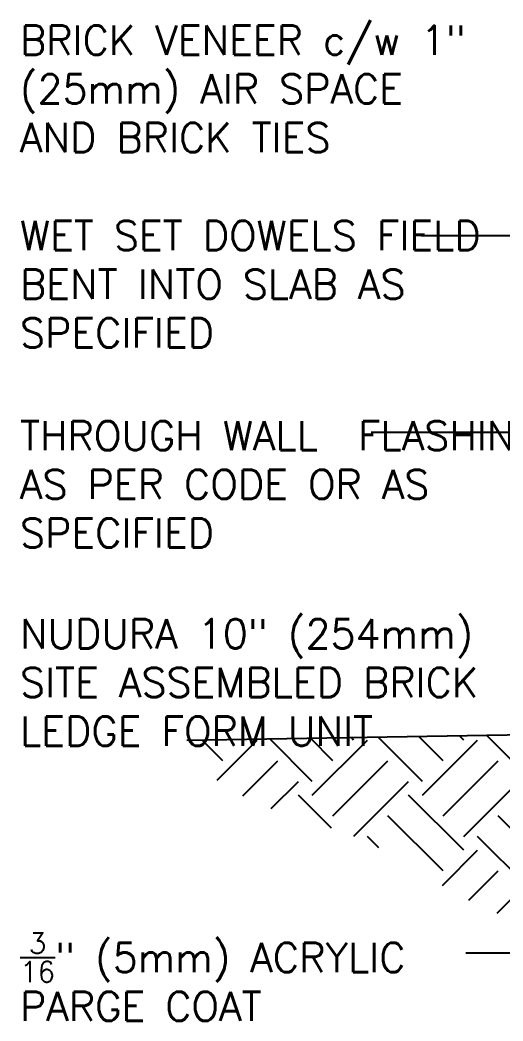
# Model space of a CAD drawing. Header units: inches. Extents: x 196 to 303, y 20 to 88.
# Drawn here: x 245.56 to 257.96, y 46.78 to 72.48 of the extents above; entities that cross this region are included whole.
import ezdxf

# ---------------------------------------------------------------- set-up
doc = ezdxf.new("R2010")
doc.units = ezdxf.units.IN
doc.header["$LTSCALE"] = 0.5
doc.header["$MEASUREMENT"] = 0
for name, color, linetype in [('HATCH', 12, 'Continuous'), ('LINE50', 5, 'Continuous'), ('TEXT', 4, 'Continuous')]:
    doc.layers.add(name, color=color, linetype=linetype)
doc.styles.add('DIM', font='romans.shx', dxfattribs={"width": 0.7})
doc.styles.add('ROMANS', font='romans.shx', dxfattribs={"height": 0.75})
doc.dimstyles.new('ext_12', dxfattribs={"dimscale": 12, "dimtxt": 0.09375, "dimasz": 0.09375, "dimexe": 0.09375, "dimexo": 0.0625, "dimgap": 0.0625, "dimtad": 1, "dimdec": 1, "dimzin": 3, "dimdsep": 46, "dimlunit": 4, "dimtxsty": 'DIM', "dimcen": 0.09, "dimdle": 0.09375, "dimclrt": 4, "dimadec": 0, "dimazin": 0, "dimtfac": 1, "dimtdec": 1, "dimtmove": 2, "dimatfit": 3, "dimfxl": 1, "dimfrac": 2, "dimtolj": 1, "dimtzin": 0, "dimarcsym": 0})
doc.dimstyles.new('ext_8', dxfattribs={"dimscale": 8, "dimtxt": 0.09375, "dimasz": 0.09375, "dimexe": 0.09375, "dimexo": 0.0625, "dimgap": 0.0625, "dimtad": 1, "dimdec": 1, "dimzin": 3, "dimdsep": 46, "dimlunit": 4, "dimtxsty": 'DIM', "dimcen": 0.09, "dimdle": 0.09375, "dimclrt": 4, "dimadec": 0, "dimazin": 0, "dimtfac": 1, "dimtdec": 1, "dimtmove": 2, "dimatfit": 3, "dimfxl": 1, "dimfrac": 2, "dimtolj": 1, "dimtzin": 0, "dimarcsym": 0})

msp = doc.modelspace()

# ---------------------------------------------------------------- hatches: boundary and pattern name
at = {"layer": 'HATCH'}
h = msp.add_hatch(dxfattribs=at)
h.set_pattern_fill('EARTH', color=256, scale=8, angle=45, style=0)
h.set_pattern_definition([(45, (157.9525, -24.8529), (2e-16, 2.828427), [2, -2]), (45, (157.4222, -24.3225), (2e-16, 2.828427), [2, -2]), (45, (156.8919, -23.7922), (2e-16, 2.828427), [2, -2]), (135, (156.8919, -23.4387), (-2.828427, 4e-16), [2, -2]), (135, (157.4222, -22.9083), (-2.828427, 4e-16), [2, -2]), (135, (157.9525, -22.378), (-2.828427, 4e-16), [2, -2])])
h.paths.add_polyline_path([(262.379, 52.216, -0.100997), (261.721, 54.184), (258.143, 54.124), (253.681, 51.687), (253.812, 51.643), (254.024, 51.564), (254.238, 51.477), (254.453, 51.379), (254.67, 51.273), (254.887, 51.16), (255.104, 51.04), (255.32, 50.916), (255.535, 50.789), (255.749, 50.66), (255.96, 50.53), (256.17, 50.402), (256.382, 50.273), (256.604, 50.143), (256.841, 50.011), (257.099, 49.876), (257.384, 49.737), (257.703, 49.591), (258.061, 49.439), (258.467, 49.281), (258.946, 49.117), (259.523, 48.95), (260.226, 48.785), (261.081, 48.623), (262.116, 48.467), (263.356, 48.319), (264.83, 48.184)])
h.paths.add_polyline_path([(258.143, 54.124), (249.427, 53.979), (249.606, 53.804), (249.788, 53.633), (249.971, 53.469), (250.157, 53.311), (250.346, 53.161), (250.537, 53.018), (250.73, 52.883), (250.926, 52.758), (251.124, 52.641), (251.325, 52.534), (251.528, 52.435), (251.732, 52.343), (251.938, 52.257), (252.144, 52.178), (252.351, 52.105), (252.559, 52.036), (252.766, 51.971), (252.974, 51.908), (253.183, 51.845), (253.391, 51.782), (253.601, 51.715), (253.681, 51.687)])

# ---------------------------------------------------------------- linework, layer by layer
at = {"layer": 'LINE50'}
msp.add_line((249.843, 53.986), (261.721, 54.184), dxfattribs=at)

# ---------------------------------------------------------------- texts
at = {"layer": 'TEXT', "char_height": 0.75, "attachment_point": 4, "style": 'ROMANS'}
for s, insert, width in [('BRICK VENEER c/w 1" (25mm) AIR SPACE AND BRICK TIES', (245.557, 70.714), 13.18701), ('WET SET DOWELS FIELD BENT INTO SLAB AS SPECIFIED', (245.557, 65.698), 13.18701), ('THROUGH WALL  FLASHING AS PER CODE OR AS SPECIFIED', (245.557, 60.56), 14.88549), ('NUDURA 10" (254mm) SITE ASSEMBLED BRICK LEDGE FORM UNIT', (245.557, 55.472), 13.06052), ('\\A1;{\\H0.7x;\\S3/16;}" (5mm) ACRYLIC PARGE COAT', (245.557, 47.909), 12.36492)]:
    msp.add_mtext(s, dxfattribs=dict(at, insert=insert, width=width))

# ---------------------------------------------------------------- leaders
at = {"layer": 'TEXT'}
for points in [[(275.032, 72.062), (260.652, 66.94), (255.858, 66.94)], [(261.434, 60.016), (258.613, 61.892), (254.569, 61.892)]]:
    msp.add_leader(points, dimstyle='ext_8', override={"dimasz": 0.1875, "dimtad": 0}, dxfattribs=at)
msp.add_leader([(264.011, 49.531), (259.357, 48.519), (257.001, 48.519)], dimstyle='ext_12', dxfattribs=at)

doc.saveas('drawing.dxf')
